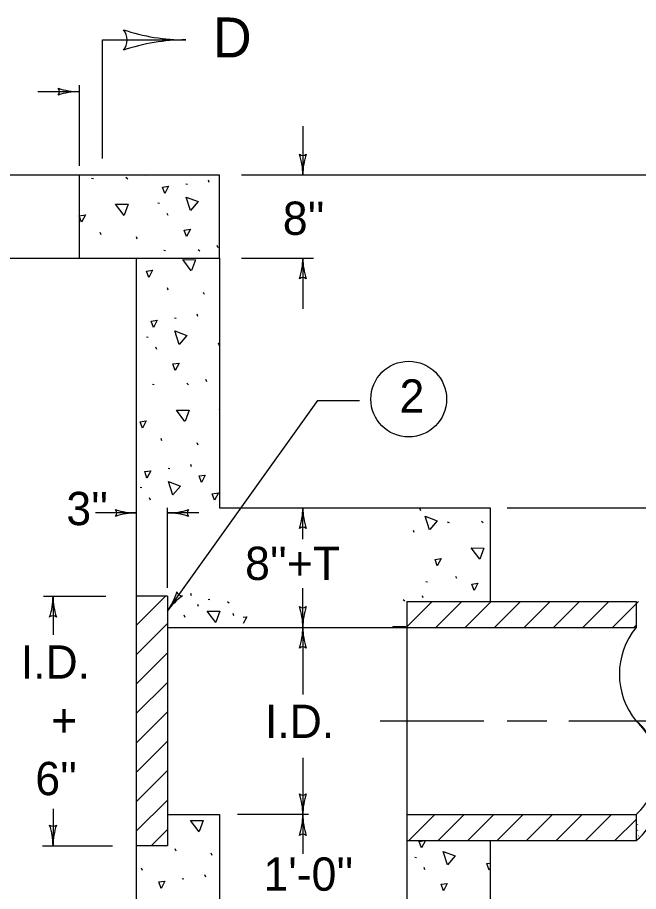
# Model space of a CAD drawing. Extents: x 1007 to 1035.5, y 1000.5 to 1021.5.
# Drawn here: x 1011.72 to 1015.45, y 1010.2 to 1015.45 of the extents above; entities that cross this region are included whole.
import ezdxf

# ---------------------------------------------------------------- set-up
doc = ezdxf.new("R2010")
doc.units = 0
doc.layers.add('Level 1', color=7, linetype='Continuous')

msp = doc.modelspace()

# ---------------------------------------------------------------- linework, layer by layer
at = {"layer": 'Level 1'}
for p, q in [((1012.2293, 1015.317), (1012.7293, 1015.317)), ((1012.2293, 1014.6043), (1012.2293, 1015.317)), ((1012.0883, 1015.0446), (1012.0883, 1014.5598)), ((1011.8401, 1015.0063), (1012.0883, 1015.0063)), ((1013.432, 1014.7998), (1013.432, 1014.5063)), ((1009.682, 1014.5063), (1012.932, 1014.5063)), ((1012.0883, 1014.5063), (1012.0883, 1014.0063)), ((1012.1635, 1014.4864), (1012.174, 1014.4843)), ((1012.3698, 1014.4918), (1012.3802, 1014.4834)), ((1012.4905, 1014.5015), (1012.4887, 1014.5063)), ((1012.932, 1014.0063), (1012.932, 1014.5063)), ((1013.0633, 1014.5063), (1016.1729, 1014.5063)), ((1012.7294, 1014.4528), (1012.7398, 1014.4507)), ((1012.8703, 1014.4608), (1012.8651, 1014.4744)), ((1012.5618, 1014.3384), (1012.5723, 1014.3363)), ((1012.6228, 1014.2615), (1012.6176, 1014.2751)), ((1012.2211, 1014.1463), (1012.2158, 1014.1598)), ((1012.4378, 1014.1201), (1012.4325, 1014.1337)), ((1012.9237, 1014.0683), (1012.9184, 1014.082)), ((1012.5967, 1014.0533), (1012.6072, 1014.0512)), ((1012.8028, 1014.0587), (1012.8133, 1014.0503)), ((1009.682, 1014.0063), (1012.932, 1014.0063)), ((1012.432, 1014.0063), (1012.432, 1011.9436)), ((1012.932, 1014.0063), (1012.932, 1012.5063)), ((1013.0633, 1014.0063), (1013.4953, 1014.0063)), ((1013.432, 1014.0063), (1013.432, 1013.7005)), ((1012.6243, 1013.8131), (1012.6191, 1013.8267)), ((1012.8409, 1013.7869), (1012.8357, 1013.8005)), ((1012.6612, 1013.6482), (1012.6717, 1013.6461)), ((1012.8021, 1013.6563), (1012.7968, 1013.6698)), ((1012.4936, 1013.5338), (1012.5041, 1013.5318)), ((1012.5547, 1013.4569), (1012.5494, 1013.4705)), ((1012.5285, 1013.2487), (1012.5389, 1013.2466)), ((1012.7347, 1013.2541), (1012.7452, 1013.2457)), ((1012.8555, 1013.2638), (1012.8503, 1013.2774)), ((1012.6195, 1011.8874), (1013.5229, 1013.1505)), ((1013.5229, 1013.1505), (1013.7729, 1013.1505)), ((1012.9268, 1013.1007), (1012.932, 1013.0996)), ((1012.586, 1012.9085), (1012.5808, 1012.9222)), ((1012.8027, 1012.8824), (1012.7974, 1012.896)), ((1012.7638, 1012.7517), (1012.7586, 1012.7653)), ((1012.6229, 1012.7436), (1012.6334, 1012.7415)), ((1012.4553, 1012.6293), (1012.4658, 1012.6272)), ((1012.5163, 1012.5523), (1012.5112, 1012.566)), ((1012.6195, 1012.0248), (1012.6195, 1012.5063)), ((1012.932, 1012.5063), (1014.557, 1012.5063)), ((1013.432, 1012.3166), (1013.432, 1012.5063)), ((1014.1403, 1012.4875), (1014.1351, 1012.5011)), ((1014.557, 1012.5063), (1014.557, 1011.9436)), ((1014.6582, 1012.5063), (1016.1812, 1012.5063)), ((1012.432, 1012.4749), (1012.1878, 1012.4749)), ((1012.807, 1012.4749), (1012.6195, 1012.4749)), ((1014.2993, 1012.4207), (1014.3098, 1012.4186)), ((1014.5055, 1012.4261), (1014.5159, 1012.4177)), ((1014.1015, 1012.3568), (1014.0963, 1012.3704)), ((1014.3568, 1012.0805), (1014.3516, 1012.0942)), ((1013.432, 1011.7874), (1013.432, 1012.0228)), ((1014.1705, 1012.0628), (1014.181, 1012.0608)), ((1011.8738, 1011.9749), (1012.25, 1011.9749)), ((1011.932, 1011.9749), (1011.932, 1011.7423)), ((1012.6195, 1011.9749), (1012.432, 1011.9749)), ((1012.432, 1011.7998), (1012.6071, 1011.9749)), ((1012.6195, 1011.9749), (1012.6195, 1010.4749)), ((1012.7644, 1011.9778), (1012.7592, 1011.9914)), ((1014.1549, 1011.9643), (1014.1497, 1011.978)), ((1012.432, 1011.9436), (1012.432, 1010.5062)), ((1012.8064, 1011.9122), (1012.8012, 1011.9258)), ((1012.864, 1011.9573), (1012.8745, 1011.9551)), ((1012.98, 1011.9433), (1012.9904, 1011.9349)), ((1014.0341, 1011.9547), (1014.0446, 1011.9463)), ((1014.057, 1011.9436), (1014.057, 1009.0583)), ((1014.057, 1011.9436), (1015.4335, 1011.9436)), ((1014.057, 1011.7913), (1014.2093, 1011.9436)), ((1014.2299, 1011.7874), (1014.3861, 1011.9436)), ((1014.4067, 1011.7874), (1014.5628, 1011.9436)), ((1014.5835, 1011.7874), (1014.7397, 1011.9436)), ((1014.7603, 1011.7874), (1014.9164, 1011.9436)), ((1014.937, 1011.7874), (1015.0932, 1011.9436)), ((1015.1138, 1011.7874), (1015.27, 1011.9436)), ((1015.2906, 1011.7874), (1015.4468, 1011.9436)), ((1015.4335, 1011.9436), (1015.4335, 1011.7874)), ((1012.7256, 1011.8472), (1012.7203, 1011.8608)), ((1013.0183, 1011.8578), (1013.013, 1011.8714)), ((1012.432, 1011.6231), (1012.6195, 1011.8106)), ((1012.6195, 1011.7874), (1014.057, 1011.7874)), ((1013.432, 1011.7874), (1013.432, 1011.3849)), ((1014.057, 1011.7874), (1015.4335, 1011.7874)), ((1015.4193, 1011.7874), (1015.4335, 1011.8016)), ((1012.432, 1011.4463), (1012.6195, 1011.6338)), ((1012.432, 1011.2695), (1012.6195, 1011.457)), ((1012.432, 1011.0928), (1012.6195, 1011.2803)), ((1014.5185, 1011.2249), (1013.8958, 1011.2249)), ((1014.8972, 1011.2249), (1014.6584, 1011.2249)), ((1015.6708, 1011.2249), (1015.0288, 1011.2249)), ((1012.432, 1010.916), (1012.6195, 1011.1035)), ((1013.432, 1011.0028), (1013.432, 1010.6624)), ((1012.432, 1010.7392), (1012.6195, 1010.9267)), ((1012.432, 1010.5624), (1012.6195, 1010.7499)), ((1011.932, 1010.698), (1011.932, 1010.4749)), ((1012.6195, 1010.6624), (1012.932, 1010.6624)), ((1012.932, 1010.6624), (1012.932, 1009.9124)), ((1013.4652, 1010.6624), (1013.0395, 1010.6624)), ((1013.432, 1010.6624), (1013.432, 1010.4278)), ((1014.057, 1010.6624), (1015.4335, 1010.6624)), ((1014.0683, 1010.5062), (1014.2246, 1010.6624)), ((1014.2452, 1010.5062), (1014.4014, 1010.6624)), ((1014.4219, 1010.5062), (1014.5782, 1010.6624)), ((1014.5987, 1010.5062), (1014.7549, 1010.6624)), ((1014.7755, 1010.5062), (1014.9318, 1010.6624)), ((1014.9523, 1010.5062), (1015.1085, 1010.6624)), ((1015.129, 1010.5062), (1015.2853, 1010.6624)), ((1015.4335, 1010.6624), (1015.4335, 1010.5062)), ((1015.3058, 1010.5062), (1015.4335, 1010.6338)), ((1015.4429, 1010.6008), (1015.4415, 1010.603)), ((1012.5213, 1010.4749), (1012.6195, 1010.5732)), ((1015.4429, 1010.5678), (1015.4415, 1010.57)), ((1012.432, 1010.5062), (1012.432, 1009.9124)), ((1014.057, 1010.5062), (1015.4335, 1010.5062)), ((1014.557, 1010.5062), (1014.557, 1008.6348)), ((1015.4348, 1010.5447), (1015.4335, 1010.5416)), ((1015.4476, 1010.5338), (1015.4462, 1010.536)), ((1011.8678, 1010.4749), (1012.2883, 1010.4749)), ((1012.6195, 1010.4749), (1012.432, 1010.4749)), ((1012.6708, 1010.4433), (1012.6656, 1010.4568)), ((1012.8874, 1010.4171), (1012.8823, 1010.4307)), ((1014.1044, 1010.4074), (1014.1149, 1010.4053)), ((1012.4688, 1010.3271), (1012.4636, 1010.3407)), ((1014.1655, 1010.3305), (1014.1603, 1010.3442)), ((1012.8486, 1010.2864), (1012.8434, 1010.3)), ((1012.7078, 1010.2783), (1012.7182, 1010.2763))]:
    msp.add_line(p, q, dxfattribs=at)
for points in [[(1012.6025, 1014.3937), (1012.5889, 1014.4324), (1012.6255, 1014.4377), (1012.6025, 1014.3937)], [(1012.3593, 1014.2628), (1012.3078, 1014.3308), (1012.3839, 1014.3297), (1012.3598, 1014.2641)], [(1012.7573, 1014.2913), (1012.7322, 1014.3729), (1012.8033, 1014.3457), (1012.7583, 1014.2923)], [(1012.1036, 1014.2223), (1012.0899, 1014.2611), (1012.1266, 1014.2663), (1012.1036, 1014.2223)], [(1012.7338, 1014.1359), (1012.7202, 1014.1747), (1012.7568, 1014.1798), (1012.7338, 1014.1359)], [(1012.7624, 1013.9296), (1012.7109, 1013.9977), (1012.7871, 1013.9965), (1012.7631, 1013.9309)], [(1012.5068, 1013.8892), (1012.4932, 1013.9279), (1012.5298, 1013.9332), (1012.5068, 1013.8892)], [(1012.5343, 1013.5891), (1012.5207, 1013.6278), (1012.5573, 1013.6331), (1012.5343, 1013.5891)], [(1012.6891, 1013.4867), (1012.6639, 1013.5683), (1012.7351, 1013.5411), (1012.6901, 1013.4878)], [(1012.932, 1013.4785), (1012.9263, 1013.4948), (1012.932, 1013.4956)], [(1012.6656, 1013.3313), (1012.6519, 1013.3701), (1012.6886, 1013.3753), (1012.6656, 1013.3313)], [(1012.7242, 1013.025), (1012.6727, 1013.0932), (1012.7488, 1013.0919), (1012.7248, 1013.0263)], [(1012.4685, 1012.9847), (1012.4548, 1013.0233), (1012.4915, 1013.0286), (1012.4685, 1012.9847)], [(1012.496, 1012.6846), (1012.4824, 1012.7233), (1012.5191, 1012.7285), (1012.496, 1012.6846)], [(1012.8228, 1012.6589), (1012.8092, 1012.6976), (1012.8458, 1012.7028), (1012.8228, 1012.6589)], [(1012.6508, 1012.5822), (1012.6257, 1012.6638), (1012.6968, 1012.6366), (1012.6518, 1012.5832)], [(1012.9016, 1012.5515), (1012.888, 1012.5903), (1012.9247, 1012.5954), (1012.9016, 1012.5515)], [(1014.4364, 1012.5033), (1014.4354, 1012.5063)], [(1014.4379, 1012.5063), (1014.4364, 1012.5033)], [(1014.1927, 1012.3739), (1014.1675, 1012.4556), (1014.2387, 1012.4283), (1014.1937, 1012.375)], [(1014.495, 1012.197), (1014.4435, 1012.2652), (1014.5197, 1012.2639), (1014.4956, 1012.1983)], [(1014.2393, 1012.1567), (1014.2257, 1012.1953), (1014.2623, 1012.2006), (1014.2393, 1012.1567)], [(1014.4607, 1012.0086), (1014.447, 1012.0473), (1014.4837, 1012.0526), (1014.4607, 1012.0086)], [(1012.9093, 1011.8174), (1012.8578, 1011.8855), (1012.934, 1011.8843), (1012.9099, 1011.8188)], [(1013.0744, 1011.848), (1013.0957, 1011.8511), (1013.0744, 1011.8104)], [(1013.9768, 1011.7874), (1013.9721, 1011.7938), (1014.0483, 1011.7925), (1014.0464, 1011.7874)], [(1012.809, 1010.5598), (1012.7575, 1010.6278), (1012.8337, 1010.6266), (1012.8096, 1010.5611)], [(1014.1452, 1010.4627), (1014.1316, 1010.5014), (1014.1647, 1010.5062)], [(1014.1679, 1010.5062), (1014.1452, 1010.4627)], [(1014.2999, 1010.3603), (1014.2748, 1010.4419), (1014.346, 1010.4147), (1014.3009, 1010.3613)], [(1014.5508, 1010.3297), (1014.5372, 1010.3683), (1014.557, 1010.3712)], [(1014.557, 1010.3416), (1014.5508, 1010.3297)], [(1012.5808, 1010.2193), (1012.5673, 1010.258), (1012.6038, 1010.2633), (1012.5808, 1010.2193)], [(1014.2764, 1010.2049), (1014.2628, 1010.2437), (1014.2994, 1010.2489), (1014.2764, 1010.2049)]]:
    msp.add_lwpolyline(points, dxfattribs=at)
msp.add_circle((1014.0678, 1013.1592), 0.2274, dxfattribs=at)
for centre, radius, start, end in [((1012.2836, 1015.3171), 0.0938, 318.7746, 40.8913), ((1012.7293, 1016.4889), 1.1719, 251.3472, 269.9939), ((1012.7293, 1014.1451), 1.1719, 90, 108.6688), ((1012.7293, 1014.1451), 1.1719, 89.9878, 90), ((1011.9396, 1015.0063), 0.0313, 318.7746, 40.8913), ((1012.0883, 1015.3972), 0.3909, 251.3472, 269.9939), ((1012.0883, 1014.6153), 0.3909, 90, 108.6688), ((1012.0883, 1014.6153), 0.3909, 89.9878, 90), ((1013.432, 1014.6549), 0.0313, 228.7746, 310.8913), ((1013.0411, 1014.5063), 0.3909, 0, 18.6688), ((1013.8229, 1014.5063), 0.3909, 161.3472, 179.9939), ((1013.0411, 1014.5063), 0.3909, 359.9878, 0), ((1013.0411, 1014.0063), 0.3909, 341.3472, 359.9939), ((1013.8229, 1014.0063), 0.3909, 180, 198.6688), ((1013.8229, 1014.0063), 0.3909, 179.9878, 180), ((1013.432, 1013.8576), 0.0313, 48.7746, 130.8913), ((1012.2833, 1012.475), 0.0313, 318.7746, 40.8913), ((1012.432, 1012.8659), 0.3909, 251.3472, 269.9939), ((1012.6195, 1012.8659), 0.3909, 270, 288.6688), ((1012.7682, 1012.4749), 0.0313, 138.7746, 220.8913), ((1013.0411, 1012.5063), 0.3909, 341.3472, 359.9939), ((1013.8229, 1012.5063), 0.3909, 180, 198.6688), ((1013.8229, 1012.5063), 0.3909, 179.9878, 180), ((1012.432, 1012.084), 0.3909, 90, 108.6688), ((1012.432, 1012.084), 0.3909, 89.9878, 90), ((1012.6195, 1012.8659), 0.3909, 269.9878, 270), ((1012.6195, 1012.084), 0.3909, 71.3472, 89.9939), ((1013.432, 1012.3576), 0.0313, 48.7746, 130.8913), ((1011.5411, 1011.9749), 0.3909, 341.3472, 359.9939), ((1012.3229, 1011.9749), 0.3909, 179.9878, 180), ((1012.3229, 1011.9749), 0.3909, 180, 198.6688), ((1012.3015, 1012.1148), 0.3909, 324.4259, 343.0947), ((1012.9375, 1011.66), 0.3909, 125.773, 144.4198), ((1012.706, 1012.0083), 0.0313, 193.2005, 275.3172), ((1013.432, 1011.9361), 0.0313, 228.7746, 310.8913), ((1013.0411, 1011.7874), 0.3909, 0, 18.6688), ((1013.8229, 1011.7874), 0.3909, 161.3472, 179.9939), ((1012.3015, 1012.1148), 0.3909, 324.4136, 324.4259), ((1011.932, 1011.8263), 0.0313, 48.7746, 130.8913), ((1013.0411, 1011.7874), 0.3909, 341.3472, 359.9939), ((1013.8229, 1011.7874), 0.3909, 179.9878, 180), ((1013.0411, 1011.7874), 0.3909, 359.9878, 0), ((1013.8229, 1011.7874), 0.3909, 180, 198.6688), ((1015.7759, 1011.5062), 0.4431, 140.6033, 219.3967), ((1013.432, 1011.6388), 0.0313, 48.7746, 130.8913), ((1015.1794, 1010.9437), 0.379, 312.0943, 47.9057), ((1015.1301, 1010.8655), 0.4703, 310.1728, 49.8272), ((1013.432, 1010.8111), 0.0313, 228.7746, 310.8913), ((1013.0411, 1010.6624), 0.3909, 0, 18.6688), ((1013.8229, 1010.6624), 0.3909, 161.3472, 179.9939), ((1013.0411, 1010.6624), 0.3909, 341.3472, 359.9939), ((1013.8229, 1010.6624), 0.3909, 179.9878, 180), ((1013.8229, 1010.6624), 0.3909, 180, 198.6688), ((1013.0411, 1010.6624), 0.3909, 359.9878, 0), ((1011.932, 1010.6236), 0.0313, 228.7746, 310.8913), ((1011.5411, 1010.4749), 0.3909, 0, 18.6688), ((1012.3229, 1010.4749), 0.3909, 161.3472, 179.9939), ((1013.432, 1010.5138), 0.0313, 48.7746, 130.8913), ((1011.5411, 1010.4749), 0.3909, 359.9878, 0)]:
    msp.add_arc(centre, radius, start, end, dxfattribs=at)

# ---------------------------------------------------------------- texts
for s, height, p in [('D', 0.24, (1012.8927, 1015.212)), ("8''", 0.2, (1013.3118, 1014.1458)), ('2', 0.2, (1014.0128, 1013.0775)), ("3''", 0.2, (1012.012, 1012.4018)), ("8''+T", 0.2, (1013.0854, 1012.0723)), ('I.D.', 0.2, (1011.7383, 1011.4793)), ('+', 0.2, (1011.9201, 1011.1293)), ('I.D.', 0.2, (1013.2045, 1011.1229)), ("6''", 0.2, (1011.8256, 1010.7793)), ("1'-0''", 0.2, (1013.1958, 1010.2053))]:
    msp.add_text(s, height=height, dxfattribs=at).set_placement(p)

doc.saveas('drawing.dxf')
